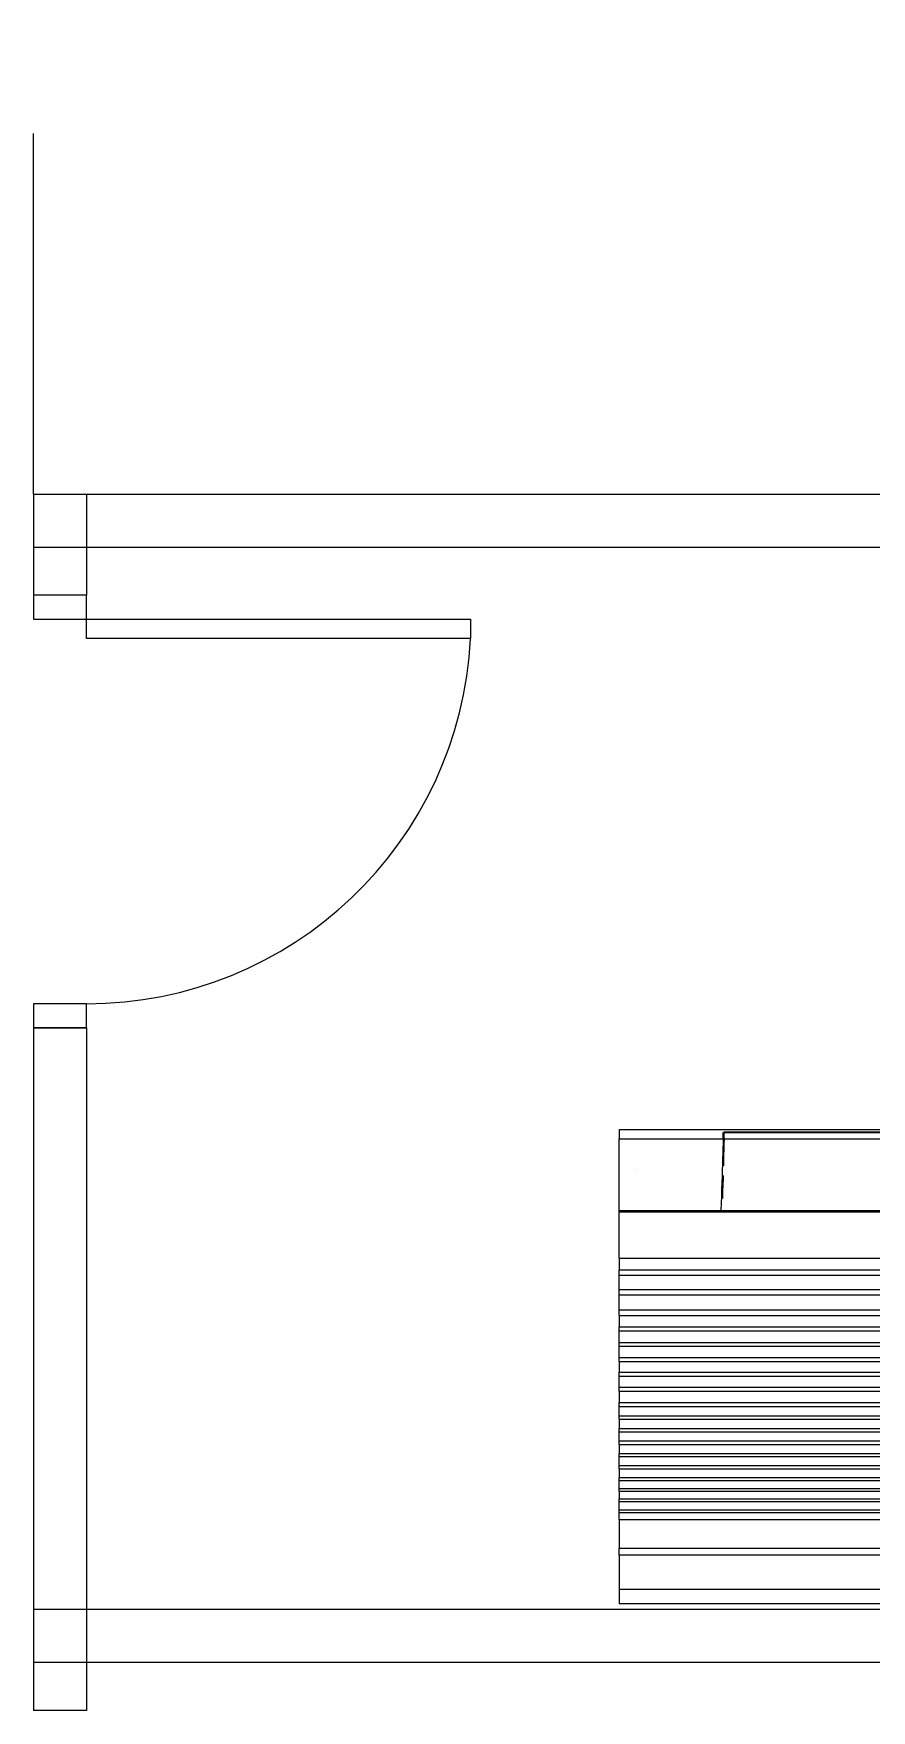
# Model space of a CAD drawing. Header units: inches. Extents: x -85907952 to 802144, y 988801 to 3125513.
# Drawn here: x 411498 to 413241, y 1032978 to 1036467 of the extents above; entities that cross this region are included whole.
import ezdxf

# ---------------------------------------------------------------- set-up
doc = ezdxf.new("R2010")
doc.units = ezdxf.units.IN
doc.header["$MEASUREMENT"] = 0
doc.linetypes.add('CENTER2', pattern=[1.125, 0.75, -0.125, 0.125, -0.125])
doc.linetypes.add('DASHDOT', pattern=[1, 0.5, -0.25, 0, -0.25])
for name, color, linetype in [('DOOR', 2, 'Continuous'), ('Edges', 7, 'Continuous'), ('GRID', 8, 'CENTER2'), ('partition', 8, 'Continuous')]:
    doc.layers.add(name, color=color, linetype=linetype)

# ---------------------------------------------------------------- blocks, each defined once
blk = doc.blocks.new('dr16')
at = {"layer": 'DOOR', "color": 1}
blk.add_line((-2409712.2, -909070.8), (-2409602.2, -909070.8), dxfattribs=at)
for points in [[(-2409712.2, -909070.8), (-2409602.2, -909070.8), (-2409602.2, -909020.8), (-2409712.2, -909020.8)], [(-2410511.2, -909830.8), (-2409712.2, -909830.8), (-2409712.2, -909870.8), (-2410511.2, -909870.8)], [(-2409712.2, -909920.8), (-2409602.2, -909920.8), (-2409602.2, -909870.8), (-2409712.2, -909870.8)]]:
    blk.add_lwpolyline(points, close=True, dxfattribs=at)
at = {"layer": 'DOOR', "color": 9}
blk.add_arc((-2409712.2, -909870.8), 800, 90, 177.134, dxfattribs=at)
blk = doc.blocks.new('air con')
at = {"layer": 'Edges'}
for p, q in [((71.402, 41.898), (152.402, 41.898)), ((71.402, 41.095), (152.402, 41.095)), ((152.402, 41.095), (152.402, 41.898)), ((152.402, 39.122), (152.402, 41.095)), ((71.402, 39.122), (152.402, 39.122)), ((152.402, 38.724), (71.402, 38.724)), ((152.402, 39.122), (152.402, 38.724)), ((152.402, 37.092), (152.402, 38.724)), ((152.402, 37.092), (71.402, 37.092)), ((152.402, 36.701), (71.402, 36.701)), ((152.402, 36.542), (71.402, 36.542)), ((152.402, 37.092), (152.402, 36.701)), ((152.402, 36.701), (152.402, 36.542)), ((152.402, 36.542), (152.402, 36.078)), ((152.402, 36.078), (71.402, 36.078)), ((152.402, 35.914), (71.402, 35.914)), ((152.402, 35.493), (71.402, 35.493)), ((152.402, 36.078), (152.402, 35.914)), ((152.402, 35.493), (152.402, 35.914)), ((152.402, 35.493), (152.402, 35.34)), ((152.402, 35.34), (71.402, 35.34)), ((152.402, 34.877), (71.402, 34.877)), ((152.402, 34.709), (71.402, 34.709)), ((152.402, 35.34), (152.402, 34.877)), ((152.402, 34.877), (152.402, 34.709)), ((152.402, 34.207), (152.402, 34.709)), ((152.402, 34.207), (71.402, 34.207)), ((152.402, 34.022), (71.402, 34.022)), ((152.402, 33.51), (71.402, 33.51)), ((152.402, 34.207), (152.402, 34.022)), ((152.402, 34.022), (152.402, 33.51)), ((152.402, 33.51), (152.402, 33.335)), ((152.402, 33.335), (71.402, 33.335)), ((152.402, 32.826), (71.402, 32.826)), ((152.402, 32.625), (71.402, 32.625)), ((152.402, 32.826), (152.402, 33.335)), ((152.402, 32.826), (152.402, 32.625)), ((152.402, 32.625), (152.402, 32.098)), ((152.402, 32.098), (71.402, 32.098)), ((152.402, 31.911), (71.402, 31.911)), ((152.402, 32.098), (152.402, 31.911)), ((152.402, 31.378), (152.402, 31.911)), ((152.402, 31.378), (71.402, 31.378)), ((152.402, 31.189), (71.402, 31.189)), ((152.402, 30.654), (71.402, 30.654)), ((152.402, 31.378), (152.402, 31.189)), ((152.402, 31.189), (152.402, 30.654)), ((152.402, 30.654), (152.402, 30.439)), ((152.402, 30.439), (71.402, 30.439)), ((152.402, 29.791), (71.402, 29.791)), ((152.402, 29.791), (152.402, 30.439)), ((152.402, 29.791), (152.402, 29.562)), ((152.402, 29.562), (71.402, 29.562)), ((152.402, 28.935), (71.402, 28.935)), ((152.402, 28.714), (71.402, 28.714)), ((152.402, 29.562), (152.402, 28.935)), ((152.402, 28.935), (152.402, 28.714)), ((152.402, 28.092), (152.402, 28.714)), ((152.402, 28.092), (71.402, 28.092)), ((152.402, 27.871), (71.402, 27.871)), ((152.402, 28.092), (152.402, 27.871)), ((152.402, 27.871), (152.402, 27.226)), ((152.402, 27.226), (71.402, 27.226)), ((152.402, 27.024), (71.402, 27.024)), ((152.402, 27.226), (152.402, 27.024)), ((152.402, 27.024), (152.402, 26.349)), ((152.402, 26.349), (71.402, 26.349)), ((152.402, 26.117), (71.402, 26.117)), ((152.402, 26.349), (152.402, 26.117)), ((152.402, 25.469), (152.402, 26.117)), ((152.402, 25.469), (71.402, 25.469)), ((152.402, 25.162), (71.402, 25.162)), ((152.402, 25.469), (152.402, 25.162)), ((152.402, 25.162), (152.402, 24.304)), ((152.402, 24.304), (71.402, 24.304)), ((152.402, 24.002), (71.402, 24.002)), ((152.402, 24.304), (152.402, 24.002)), ((152.402, 24.002), (152.402, 23.184)), ((152.402, 23.184), (71.402, 23.184)), ((152.402, 23.184), (152.402, 22.883)), ((152.402, 22.883), (71.402, 22.883)), ((152.402, 22.213), (71.402, 22.213)), ((152.402, 22.213), (152.402, 22.883)), ((152.402, 22.213), (152.402, 19.568)), ((152.402, 19.568), (71.402, 19.568)), ((152.402, 19.493), (71.402, 19.493)), ((146.588, 19.085), (146.601, 19.493)), ((152.402, 19.568), (152.402, 19.493)), ((152.402, 19.493), (152.402, 15.42)), ((146.494, 18.035), (146.504, 18.391)), ((146.504, 18.391), (146.514, 18.752)), ((146.514, 18.752), (146.516, 18.813)), ((146.55, 17.923), (146.562, 18.299)), ((146.562, 18.299), (146.575, 18.687)), ((146.575, 18.687), (146.588, 19.085)), ((146.479, 17.503), (146.484, 17.685)), ((146.484, 17.685), (146.494, 18.035)), ((146.516, 16.869), (146.527, 17.206)), ((146.527, 17.206), (146.538, 17.558)), ((146.538, 17.558), (146.55, 17.923)), ((146.438, 16.032), (146.447, 16.349)), ((146.447, 16.349), (146.456, 16.673)), ((146.456, 16.673), (146.464, 16.956)), ((146.495, 16.239), (146.505, 16.546)), ((146.505, 16.546), (146.516, 16.869)), ((151.402, 17.184), (151.402, 17.175)), ((146.421, 15.42), (76.921, 15.42)), ((146.421, 15.42), (146.429, 15.722)), ((146.468, 15.42), (146.421, 15.42)), ((146.421, 15.42), (146.421, 15.051)), ((146.429, 15.722), (146.438, 16.032)), ((146.468, 15.42), (146.477, 15.675)), ((152.402, 15.42), (146.468, 15.42)), ((146.468, 15.42), (146.468, 15.051)), ((146.477, 15.675), (146.486, 15.948)), ((146.486, 15.948), (146.495, 16.239)), ((152.402, 14.898), (152.402, 15.42)), ((71.402, 14.898), (152.402, 14.898)), ((146.421, 15.051), (76.921, 15.051)), ((146.421, 15.012), (76.921, 15.012)), ((146.468, 15.051), (146.421, 15.051)), ((146.421, 15.051), (146.421, 15.012))]:
    blk.add_line(p, q, dxfattribs=at)
blk = doc.blocks.new('1.5HP AIR CONDITION')
at = {"xscale": 36.51607049631966, "yscale": 36.51607049631966, "zscale": 36.51607049631966}
blk.add_blockref('air con', (-4086.2, -544), dxfattribs=at)

msp = doc.modelspace()

# ---------------------------------------------------------------- linework, layer by layer
at = {"layer": 'GRID', "linetype": 'DASHDOT', "ltscale": 1500}
msp.add_line((411497.7, 1035508.4), (411497.7, 1036953.2), dxfattribs=at)
at = {"layer": 'partition'}
for p, q in [((411497.7, 1035508.4), (416222.7, 1035508.4)), ((411497.7, 1035508.4), (411497.7, 1035298.4)), ((411607.7, 1035508.4), (411607.7, 1035298.4)), ((411497.7, 1035398.4), (416222.7, 1035398.4)), ((411607.7, 1035298.4), (411497.7, 1035298.4)), ((411607.7, 1034398.4), (411497.7, 1034398.4)), ((411497.7, 1034398.4), (411497.7, 1032978.4)), ((411607.7, 1034398.4), (411607.7, 1032978.4)), ((416222.7, 1033188.4), (411497.7, 1033188.4)), ((416222.7, 1033078.4), (411497.7, 1033078.4)), ((411607.7, 1032978.4), (411497.7, 1032978.4))]:
    msp.add_line(p, q, dxfattribs=at)

# ---------------------------------------------------------------- block references
at = {"rotation": 180}
msp.add_blockref('1.5HP AIR CONDITION', (414194.7, 1034186.3), dxfattribs=at)
at = {"layer": 'DOOR', "rotation": 180}
msp.add_blockref('dr16', (-1998104.5, 125377.6), dxfattribs=at)

doc.saveas('drawing.dxf')
